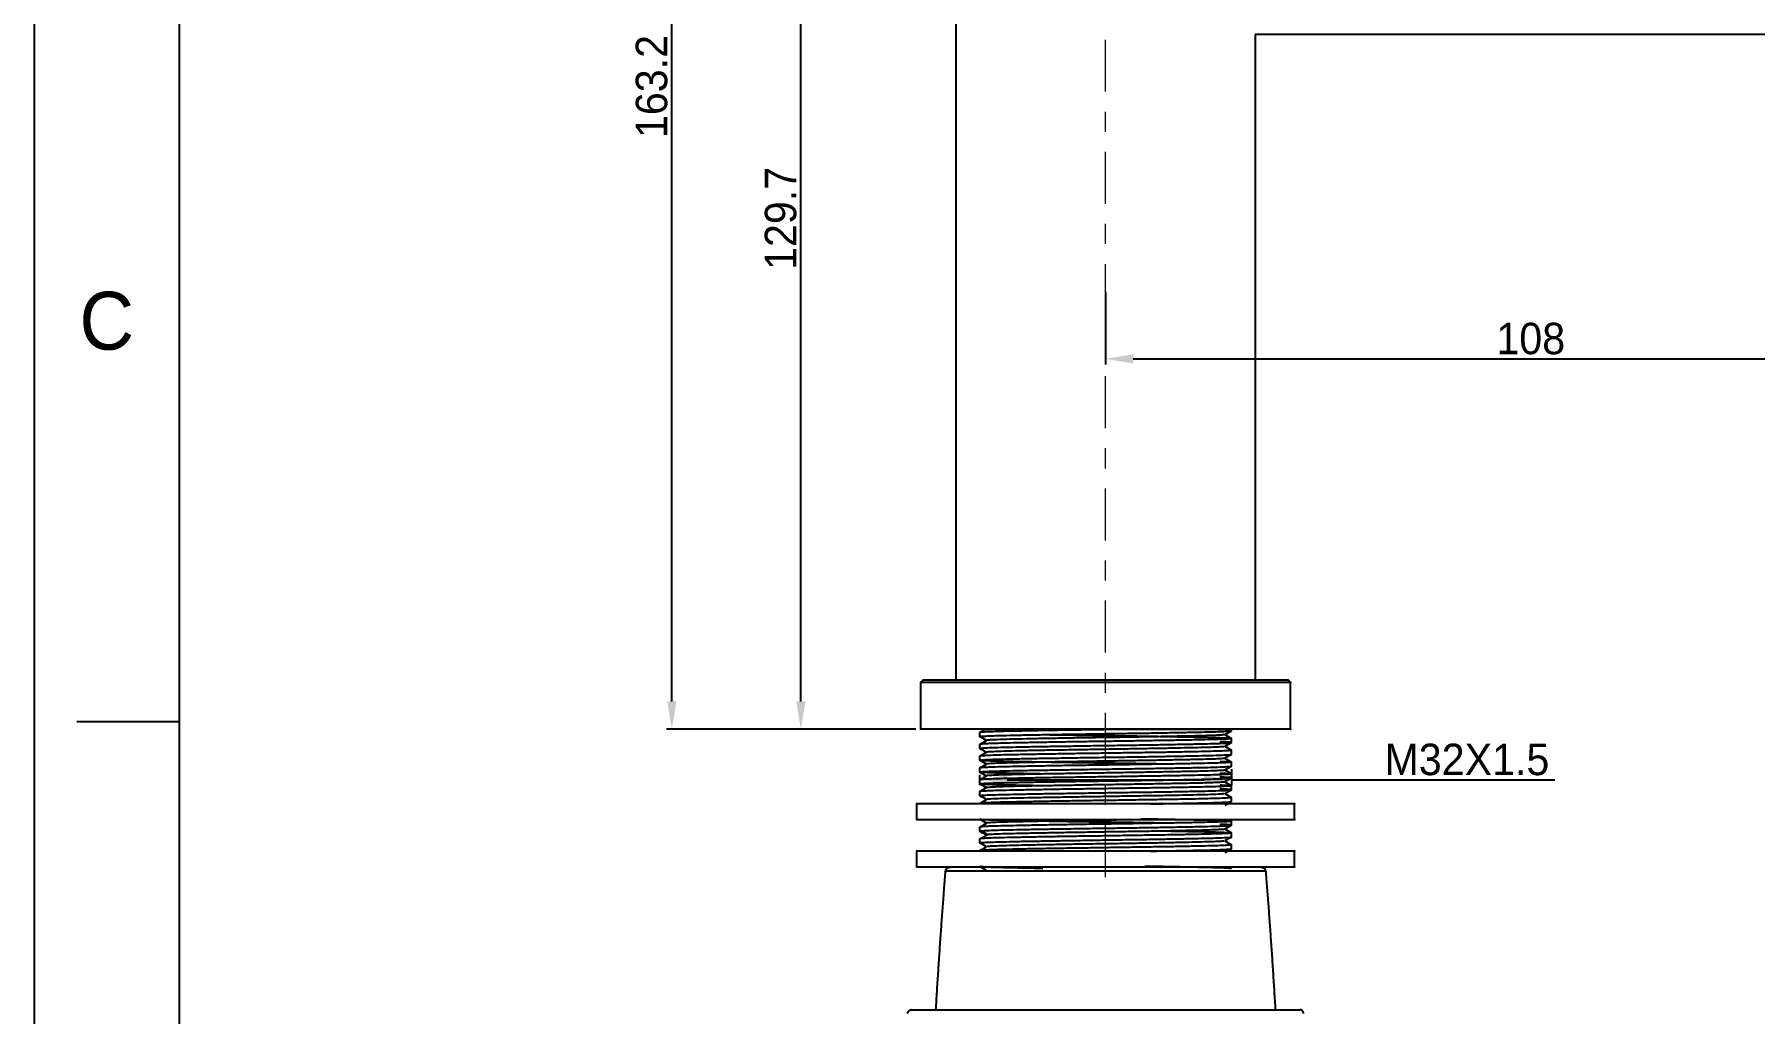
# Model space of a CAD drawing. Extents: x 9520 to 10292, y -16148 to -15602.
# Drawn here: x 9520.3 to 9738.8, y -15963.1 to -15838.8 of the extents above; entities that cross this region are included whole.
import ezdxf

# ---------------------------------------------------------------- set-up
doc = ezdxf.new("R2010")
doc.units = 0
doc.header["$MEASUREMENT"] = 0
doc.linetypes.add('CENTER', pattern=[47.5, 22, -8.5, 8.5, -8.5])
doc.linetypes.add('CENTER2', pattern=[28.575, 19.05, -3.175, 3.175, -3.175])
doc.layers.get('0').update_dxf_attribs({"linetype": 'CONTINUOUS'})
for name, color, linetype in [('CENTER', 1, 'CENTER2'), ('DIM', 3, 'CONTINUOUS'), ('FORM', 7, 'CONTINUOUS')]:
    doc.layers.add(name, color=color, linetype=linetype)
doc.styles.get("Standard").update_dxf_attribs({"font": 'Gulim.ttf'})
doc.dimstyles.new('A4', dxfattribs={"dimtxt": 4, "dimasz": 3.5, "dimexe": 0.7, "dimexo": 0.625, "dimgap": 0.5, "dimtad": 1, "dimdec": 1, "dimdsep": 46, "dimtxsty": 'Standard', "dimcen": 2.5, "dimclrd": 5, "dimclre": 5, "dimclrt": 7, "dimadec": 3, "dimazin": 2, "dimtfac": 1, "dimtdec": 1, "dimtmove": 0, "dimatfit": 3, "dimfxl": 1.25, "dimarcsym": 0})

# ---------------------------------------------------------------- blocks, each defined once
blk = doc.blocks.new('*D32')
at = {"layer": 'DIM', "color": 5, "lineweight": -2, "transparency": 16777216}
for p, q in [((9672.38, -15932.08), (9672.38, -15934.14)), ((9640.38, -15932.83), (9640.38, -15934.14)), ((9643.88, -15933.44), (9668.88, -15933.44)), ((9672.38, -15933.44), (9713.45, -15933.44))]:
    blk.add_line(p, q, dxfattribs=at)
at = {"layer": 'DIM', "color": 5, "transparency": 16777216}
for points in [[(9643.88, -15932.86), (9643.88, -15934.03), (9640.38, -15933.44)], [(9668.88, -15932.86), (9668.88, -15934.03), (9672.38, -15933.44)]]:
    blk.add_solid(points, dxfattribs=at)
at = {"layer": 'DIM', "color": 7, "transparency": 16777216, "insert": (9702.27, -15930.89), "char_height": 4, "attachment_point": 5}
blk.add_mtext('M32X1.5', dxfattribs=at)
blk = doc.blocks.new('*D22')
at = {"layer": 'DIM', "color": 5, "lineweight": -2, "transparency": 16777216}
for p, q in [((9636.76, -15797.3), (9616.97, -15797.3)), ((9617.67, -15923.5), (9617.67, -15800.8)), ((9632.26, -15927), (9616.97, -15927))]:
    blk.add_line(p, q, dxfattribs=at)
at = {"layer": 'DIM', "color": 5, "transparency": 16777216}
for points in [[(9617.09, -15800.8), (9618.26, -15800.8), (9617.67, -15797.3)], [(9617.09, -15923.5), (9618.26, -15923.5), (9617.67, -15927)]]:
    blk.add_solid(points, dxfattribs=at)
at = {"layer": 'DIM', "color": 7, "transparency": 16777216, "insert": (9615.12, -15862.15), "char_height": 4, "attachment_point": 5, "rotation": 90}
blk.add_mtext('129.7', dxfattribs=at)
blk = doc.blocks.new('*D23')
at = {"layer": 'DIM', "color": 5, "lineweight": -2, "transparency": 16777216}
for p, q in [((9655.76, -15763.8), (9600.59, -15763.8)), ((9601.29, -15923.5), (9601.29, -15767.3)), ((9617.05, -15927), (9600.59, -15927))]:
    blk.add_line(p, q, dxfattribs=at)
at = {"layer": 'DIM', "color": 5, "transparency": 16777216}
for points in [[(9600.7, -15767.3), (9601.87, -15767.3), (9601.29, -15763.8)], [(9600.7, -15923.5), (9601.87, -15923.5), (9601.29, -15927)]]:
    blk.add_solid(points, dxfattribs=at)
at = {"layer": 'DIM', "color": 7, "transparency": 16777216, "insert": (9598.73, -15845.4), "char_height": 4, "attachment_point": 5, "rotation": 90}
blk.add_mtext('163.2', dxfattribs=at)
blk = doc.blocks.new('*D25')
at = {"layer": 'DIM', "color": 5, "lineweight": -2, "transparency": 16777216}
for p, q in [((9764.38, -15837.31), (9764.38, -15880.69)), ((9656.38, -15871.47), (9656.38, -15880.69)), ((9659.88, -15879.99), (9760.88, -15879.99))]:
    blk.add_line(p, q, dxfattribs=at)
at = {"layer": 'DIM', "color": 5, "transparency": 16777216}
for points in [[(9659.88, -15879.41), (9659.88, -15880.57), (9656.38, -15879.99)], [(9760.88, -15879.41), (9760.88, -15880.57), (9764.38, -15879.99)]]:
    blk.add_solid(points, dxfattribs=at)
at = {"layer": 'DIM', "color": 7, "transparency": 16777216, "insert": (9710.38, -15877.43), "char_height": 4, "attachment_point": 5}
blk.add_mtext('108', dxfattribs=at)

msp = doc.modelspace()

# ---------------------------------------------------------------- linework, layer by layer
msp.add_line((9641.15, -15927), (9672.38, -15927))
at = {"lineweight": -3}
for points, degree in [([(9637.38, -15920.8), (9637.38, -15859.05), (9637.38, -15797.3)], 2), ([(9744.29, -15838.8), (9709.84, -15838.8), (9675.38, -15838.8)], 2), ([(9675.38, -15838.8), (9675.38, -15879.8), (9675.38, -15920.8)], 2), ([(9633.18, -15920.8), (9633.03, -15920.95), (9632.88, -15921.1)], 2), ([(9632.88, -15921.1), (9632.88, -15924.05), (9632.88, -15927)], 2), ([(9679.88, -15921.1), (9679.73, -15920.95), (9679.58, -15920.8)], 2), ([(9679.88, -15927), (9679.88, -15924.05), (9679.88, -15921.1)], 2), ([(9640.39, -15927.45), (9640.64, -15927.3), (9640.9, -15927.15), (9641.15, -15927)], 3), ([(9672.37, -15927.22), (9672.09, -15927.39), (9671.81, -15927.55), (9671.52, -15927.72)], 3), ([(9672.38, -15927.22), (9672.38, -15927.11), (9672.38, -15927)], 2), ([(9672.38, -15930.22), (9672.38, -15930.21), (9672.38, -15930.21), (9672.37, -15930.21)], 3), ([(9672.38, -15936.22), (9672.38, -15936.21), (9672.38, -15936.21), (9672.38, -15936.21)], 3), ([(9640.47, -15939.94), (9640.5, -15939.94), (9640.53, -15939.93), (9640.58, -15939.93)], 3), ([(9640.58, -15940.92), (9640.53, -15940.92), (9640.5, -15940.92), (9640.47, -15940.93)], 3), ([(9641.42, -15940.42), (9641, -15940.18), (9640.58, -15939.93)], 2), ([(9672.38, -15940.2), (9672.38, -15940.22), (9672.25, -15940.24), (9671.66, -15940.28), (9670.68, -15940.32), (9669.38, -15940.35), (9667.76, -15940.39), (9665.83, -15940.43), (9663.65, -15940.47), (9661.33, -15940.5), (9658.9, -15940.54), (9656.41, -15940.58), (9653.89, -15940.62), (9651.44, -15940.65), (9649.11, -15940.69), (9646.95, -15940.73), (9645.02, -15940.77), (9643.39, -15940.8), (9642.07, -15940.84), (9641.1, -15940.88), (9640.71, -15940.9), (9640.58, -15940.92)], 3), ([(9641.42, -15940.42), (9641, -15940.67), (9640.58, -15940.92)], 2), ([(9641.42, -15940.42), (9641.32, -15940.43), (9641.26, -15940.44), (9641.24, -15940.45)], 3), ([(9671.5, -15939.72), (9671.44, -15939.74), (9671.21, -15939.76), (9670.46, -15939.8), (9669.34, -15939.84), (9667.89, -15939.88), (9666.14, -15939.92), (9664.13, -15939.96), (9661.92, -15940), (9659.56, -15940.03), (9657.11, -15940.07), (9654.67, -15940.11), (9652.25, -15940.15), (9649.92, -15940.19), (9647.78, -15940.23), (9645.85, -15940.27), (9644.23, -15940.31), (9642.91, -15940.34), (9641.94, -15940.38), (9641.55, -15940.41), (9641.42, -15940.42)], 3), ([(9641.26, -15941.97), (9641.26, -15941.97), (9641.26, -15941.97), (9641.26, -15941.97)], 3), ([(9671.44, -15941.24), (9671.35, -15941.25), (9671.04, -15941.27), (9670.18, -15941.31), (9668.96, -15941.35), (9667.41, -15941.39), (9665.58, -15941.43), (9663.51, -15941.47), (9661.23, -15941.51), (9658.82, -15941.55), (9656.35, -15941.59), (9653.89, -15941.62), (9651.49, -15941.66), (9649.24, -15941.7), (9647.15, -15941.74), (9645.31, -15941.78), (9643.76, -15941.82), (9642.55, -15941.86), (9641.71, -15941.9), (9641.41, -15941.92), (9641.32, -15941.93)], 3), ([(9641.24, -15944.97), (9640.96, -15944.8), (9640.67, -15944.64), (9640.39, -15944.47)], 3), ([(9672.04, -15944.5), (9672.15, -15944.57), (9672.26, -15944.63), (9672.37, -15944.7)], 3)]:
    msp.add_open_spline(points, degree=degree, dxfattribs=at)
for points, weights, knots in [([(9679.88, -15921.1), (9679.88, -15921.1), (9656.38, -15921.1), (9632.88, -15921.1), (9632.88, -15921.1)], [1, 0.707106781187, 1, 0.707106781187, 1], [-73.827427, -73.827427, -73.827427, -36.913714, -36.913714, 0, 0, 0]), ([(9679.58, -15920.8), (9679.58, -15920.8), (9656.38, -15920.8), (9633.18, -15920.8), (9633.18, -15920.8)], [1, 0.707106781187, 1, 0.707106781187, 1], [-72.88495, -72.88495, -72.88495, -36.442475, -36.442475, 0, 0, 0]), ([(9679.88, -15927), (9679.88, -15927), (9656.38, -15927), (9632.88, -15927), (9632.88, -15927)], [1, 0.707106781187, 1, 0.707106781187, 1], [0, 0, 0, 36.913714, 36.913714, 73.827427, 73.827427, 73.827427]), ([(9676.71, -15945.05), (9670.86, -15945.05), (9656.38, -15945.05), (9641.9, -15945.05), (9636.06, -15945.05)], [1, 0.837843470874, 1, 0.837843470874, 1], [0, 0, 0, 25.661551, 25.661551, 51.323101, 51.323101, 51.323101])]:
    msp.add_rational_spline(points, weights, degree=2, knots=knots, dxfattribs=at)
for points, knots in [([(9640.38, -15927.97), (9640.38, -15927.95), (9640.51, -15927.93), (9641.1, -15927.89), (9642.08, -15927.85), (9643.37, -15927.82), (9644.99, -15927.78), (9646.93, -15927.74), (9649.11, -15927.7), (9651.43, -15927.67), (9653.87, -15927.63), (9656.37, -15927.59), (9658.9, -15927.55), (9661.34, -15927.52), (9663.68, -15927.48), (9665.84, -15927.44), (9667.77, -15927.4), (9669.41, -15927.37), (9670.7, -15927.33), (9671.67, -15927.29), (9672.22, -15927.26), (9672.36, -15927.23), (9672.37, -15927.22)], [0, 0, 0, 0, 2.521065, 5.042129, 7.563194, 10.084259, 12.605324, 15.126388, 17.647453, 20.168518, 22.689582, 25.210647, 27.731712, 30.252776, 32.773841, 35.294906, 37.815971, 40.337035, 42.8581, 45.379165, 47.900229, 49.995206, 49.995206, 49.995206, 49.995206]), ([(9661.2, -15927), (9661.09, -15927.01), (9660.97, -15927.01), (9660.86, -15927.01), (9660.85, -15927.01), (9660.85, -15927.01), (9660.84, -15927.01), (9660.23, -15927.02), (9658.79, -15927.04), (9656.44, -15927.08), (9653.89, -15927.12), (9651.45, -15927.15), (9649.13, -15927.19), (9646.94, -15927.23), (9644.99, -15927.27), (9643.36, -15927.3), (9642.07, -15927.34), (9641.1, -15927.38), (9640.54, -15927.41), (9640.4, -15927.44), (9640.39, -15927.45)], [-30.038679, -30.038679, -30.038679, -30.038679, -29.675797, -29.675797, -29.675797, -29.656991, -29.656991, -29.656991, -27.731685, -25.210622, -22.68956, -20.168498, -17.647436, -15.126373, -12.605311, -10.084249, -7.563187, -5.042124, -2.521062, -0.419287, -0.419287, -0.419287, -0.419287]), ([(9671.52, -15927.72), (9671.49, -15927.73), (9671.3, -15927.76), (9670.63, -15927.8), (9669.57, -15927.83), (9668.17, -15927.87), (9666.46, -15927.91), (9664.51, -15927.95), (9662.34, -15927.99), (9660.01, -15928.03), (9657.58, -15928.07), (9655.1, -15928.1), (9652.66, -15928.14), (9650.32, -15928.18), (9648.17, -15928.22), (9646.23, -15928.26), (9644.52, -15928.3), (9643.13, -15928.34), (9642.09, -15928.38), (9641.44, -15928.41), (9641.26, -15928.44), (9641.24, -15928.45)], [278.62349, 278.62349, 278.62349, 278.62349, 281.089185, 283.554879, 286.020574, 288.486269, 290.951963, 293.417658, 295.883352, 298.349047, 300.814742, 303.280436, 305.746131, 308.211825, 310.67752, 313.143215, 315.608909, 318.074604, 320.540298, 323.005993, 325.44206, 325.44206, 325.44206, 325.44206]), ([(9648.83, -15927.71), (9648.89, -15927.71), (9649.7, -15927.73), (9651.31, -15927.75), (9653.75, -15927.79), (9656.29, -15927.83), (9658.83, -15927.86), (9661.27, -15927.9), (9663.61, -15927.94), (9665.81, -15927.98), (9667.76, -15928.02), (9669.39, -15928.05), (9670.69, -15928.09), (9671.66, -15928.13), (9672.22, -15928.16), (9672.36, -15928.19), (9672.38, -15928.2)], [17.420365, 17.420365, 17.420365, 17.420365, 17.647437, 20.1685, 22.689562, 25.210625, 27.731687, 30.25275, 32.773812, 35.294875, 37.815937, 40.337, 42.858062, 45.379125, 47.900187, 50.010385, 50.010385, 50.010385, 50.010385]), ([(9640.38, -15929.47), (9640.38, -15929.45), (9640.51, -15929.43), (9641.1, -15929.39), (9642.08, -15929.35), (9643.37, -15929.32), (9644.99, -15929.28), (9646.89, -15929.24), (9649.05, -15929.2), (9651.37, -15929.17), (9653.81, -15929.13), (9656.31, -15929.09), (9658.81, -15929.06), (9661.27, -15929.02), (9663.61, -15928.98), (9665.8, -15928.94), (9667.74, -15928.9), (9669.38, -15928.87), (9670.68, -15928.83), (9671.66, -15928.79), (9672.22, -15928.76), (9672.36, -15928.73), (9672.37, -15928.72)], [-50.421317, -50.421317, -50.421317, -50.421317, -47.900251, -45.379185, -42.858119, -40.337054, -37.815988, -35.294922, -32.773856, -30.25279, -27.731724, -25.210658, -22.689593, -20.168527, -17.647461, -15.126395, -12.605329, -10.084263, -7.563198, -5.042132, -2.521066, -0.423451, -0.423451, -0.423451, -0.423451]), ([(9672.38, -15928.2), (9672.38, -15928.22), (9672.25, -15928.24), (9671.67, -15928.28), (9670.7, -15928.32), (9669.42, -15928.35), (9667.79, -15928.39), (9665.89, -15928.43), (9663.76, -15928.46), (9661.44, -15928.5), (9659.01, -15928.54), (9656.48, -15928.58), (9653.96, -15928.61), (9651.51, -15928.65), (9649.17, -15928.69), (9646.97, -15928.73), (9645.01, -15928.77), (9643.38, -15928.8), (9642.07, -15928.84), (9641.1, -15928.88), (9640.54, -15928.91), (9640.4, -15928.94), (9640.39, -15928.95)], [0, 0, 0, 0, 2.521064, 5.042128, 7.563192, 10.084256, 12.60532, 15.126385, 17.647449, 20.168513, 22.689577, 25.210641, 27.731705, 30.252769, 32.773833, 35.294897, 37.815961, 40.337025, 42.858089, 45.379154, 47.900218, 50.004902, 50.004902, 50.004902, 50.004902]), ([(9672.38, -15929.7), (9672.38, -15929.72), (9672.25, -15929.74), (9671.66, -15929.78), (9670.68, -15929.82), (9669.39, -15929.85), (9667.77, -15929.89), (9665.86, -15929.93), (9663.7, -15929.97), (9661.38, -15930), (9658.95, -15930.04), (9656.45, -15930.08), (9653.94, -15930.11), (9651.49, -15930.15), (9649.15, -15930.19), (9646.95, -15930.23), (9645.02, -15930.27), (9643.38, -15930.3), (9642.08, -15930.34), (9641.1, -15930.38), (9640.54, -15930.41), (9640.4, -15930.44), (9640.39, -15930.45)], [-50.421321, -50.421321, -50.421321, -50.421321, -47.900255, -45.379189, -42.858123, -40.337057, -37.815991, -35.294925, -32.773859, -30.252792, -27.731726, -25.21066, -22.689594, -20.168528, -17.647462, -15.126396, -12.60533, -10.084264, -7.563198, -5.042132, -2.521066, -0.411646, -0.411646, -0.411646, -0.411646]), ([(9671.48, -15929.23), (9671.41, -15929.24), (9671.15, -15929.27), (9670.36, -15929.31), (9669.21, -15929.35), (9667.73, -15929.38), (9665.94, -15929.42), (9663.89, -15929.46), (9661.65, -15929.5), (9659.26, -15929.54), (9656.81, -15929.58), (9654.36, -15929.62), (9651.95, -15929.66), (9649.66, -15929.69), (9647.55, -15929.73), (9645.66, -15929.77), (9644.05, -15929.81), (9642.79, -15929.85), (9641.87, -15929.89), (9641.38, -15929.92), (9641.26, -15929.94), (9641.24, -15929.95)], [12.328473, 12.328473, 12.328473, 12.328473, 14.794168, 17.259862, 19.725557, 22.191251, 24.656946, 27.122641, 29.588335, 32.05403, 34.519724, 36.985419, 39.451114, 41.916808, 44.382503, 46.848197, 49.313892, 51.779587, 54.245281, 56.710976, 58.462239, 58.462239, 58.462239, 58.462239]), ([(9640.38, -15930.97), (9640.38, -15930.95), (9640.51, -15930.93), (9641.1, -15930.89), (9642.06, -15930.85), (9643.35, -15930.82), (9644.97, -15930.78), (9646.87, -15930.74), (9649, -15930.71), (9651.32, -15930.67), (9653.75, -15930.63), (9656.29, -15930.59), (9658.8, -15930.56), (9661.25, -15930.52), (9663.59, -15930.48), (9665.79, -15930.44), (9667.75, -15930.4), (9669.38, -15930.37), (9670.69, -15930.33), (9671.66, -15930.29), (9672.22, -15930.26), (9672.36, -15930.23), (9672.38, -15930.22)], [0, 0, 0, 0, 2.521064, 5.042128, 7.563192, 10.084257, 12.605321, 15.126385, 17.647449, 20.168513, 22.689577, 25.210642, 27.731706, 30.25277, 32.773834, 35.294898, 37.815962, 40.337026, 42.858091, 45.379155, 47.900219, 50.009525, 50.009525, 50.009525, 50.009525]), ([(9640.38, -15932.47), (9640.38, -15932.45), (9640.51, -15932.43), (9641.09, -15932.39), (9642.05, -15932.35), (9643.34, -15932.32), (9644.97, -15932.28), (9646.89, -15932.24), (9649.02, -15932.21), (9651.33, -15932.17), (9653.77, -15932.13), (9656.32, -15932.09), (9658.86, -15932.05), (9661.3, -15932.02), (9663.63, -15931.98), (9665.82, -15931.94), (9667.77, -15931.9), (9669.4, -15931.87), (9670.69, -15931.83), (9671.66, -15931.79), (9672.22, -15931.76), (9672.36, -15931.73), (9672.37, -15931.72)], [-50.421246, -50.421246, -50.421246, -50.421246, -47.900184, -45.379122, -42.858059, -40.336997, -37.815935, -35.294872, -32.77381, -30.252748, -27.731685, -25.210623, -22.689561, -20.168498, -17.647436, -15.126374, -12.605312, -10.084249, -7.563187, -5.042125, -2.521062, -0.423101, -0.423101, -0.423101, -0.423101]), ([(9664.03, -15931.46), (9663, -15931.44), (9661.98, -15931.43), (9660.95, -15931.41), (9660.94, -15931.41), (9660.94, -15931.41), (9660.93, -15931.41), (9660.3, -15931.4), (9658.84, -15931.38), (9656.47, -15931.34), (9653.94, -15931.31), (9651.49, -15931.27), (9649.16, -15931.23), (9646.96, -15931.19), (9645, -15931.15), (9643.37, -15931.12), (9642.07, -15931.08), (9641.1, -15931.04), (9640.54, -15931.01), (9640.4, -15930.98), (9640.39, -15930.97)], [17.439292, 17.439292, 17.439292, 17.439292, 20.677254, 20.677254, 20.677254, 20.695725, 20.695725, 20.695725, 22.689562, 25.210625, 27.731687, 30.25275, 32.773812, 35.294875, 37.815937, 40.337, 42.858062, 45.379125, 47.900187, 50.00684, 50.00684, 50.00684, 50.00684]), ([(9672.38, -15931.2), (9672.38, -15931.22), (9672.25, -15931.24), (9671.66, -15931.28), (9670.68, -15931.32), (9669.39, -15931.35), (9667.77, -15931.39), (9665.83, -15931.43), (9663.65, -15931.47), (9661.33, -15931.5), (9658.89, -15931.54), (9656.4, -15931.58), (9653.87, -15931.62), (9651.42, -15931.65), (9649.08, -15931.69), (9646.92, -15931.73), (9644.99, -15931.77), (9643.35, -15931.8), (9642.06, -15931.84), (9641.09, -15931.88), (9640.54, -15931.91), (9640.4, -15931.94), (9640.39, -15931.95)], [0, 0, 0, 0, 2.521065, 5.042129, 7.563194, 10.084259, 12.605323, 15.126388, 17.647453, 20.168517, 22.689582, 25.210647, 27.731711, 30.252776, 32.773841, 35.294905, 37.81597, 40.337035, 42.858099, 45.379164, 47.900228, 49.995492, 49.995492, 49.995492, 49.995492]), ([(9671.52, -15930.72), (9671.51, -15930.72), (9671.41, -15930.74), (9670.97, -15930.78), (9670.09, -15930.82), (9668.85, -15930.86), (9667.28, -15930.89), (9665.42, -15930.93), (9663.33, -15930.97), (9661.07, -15931.01), (9658.66, -15931.05), (9656.19, -15931.09), (9653.74, -15931.13), (9651.35, -15931.17), (9649.13, -15931.2), (9647.05, -15931.24), (9645.23, -15931.28), (9643.69, -15931.32), (9642.51, -15931.36), (9641.68, -15931.4), (9641.39, -15931.42), (9641.31, -15931.44)], [107.016699, 107.016699, 107.016699, 107.016699, 108.490563, 110.956257, 113.421952, 115.887646, 118.353341, 120.819036, 123.28473, 125.750425, 128.216119, 130.681814, 133.147509, 135.613203, 138.078898, 140.544592, 143.010287, 145.475982, 147.941676, 150.407371, 152.873065, 152.873065, 152.873065, 152.873065]), ([(9640.38, -15933.97), (9640.38, -15933.95), (9640.51, -15933.93), (9641.1, -15933.89), (9642.06, -15933.85), (9643.35, -15933.82), (9644.98, -15933.78), (9646.92, -15933.74), (9649.09, -15933.7), (9651.39, -15933.67), (9653.83, -15933.63), (9656.38, -15933.59), (9658.92, -15933.55), (9661.36, -15933.52), (9663.67, -15933.48), (9665.84, -15933.44), (9667.77, -15933.4), (9669.4, -15933.37), (9670.7, -15933.33), (9671.66, -15933.29), (9672.22, -15933.26), (9672.36, -15933.23), (9672.38, -15933.22)], [-50.421304, -50.421304, -50.421304, -50.421304, -47.900239, -45.379173, -42.858108, -40.337043, -37.815978, -35.294913, -32.773847, -30.252782, -27.731717, -25.210652, -22.689587, -20.168521, -17.647456, -15.126391, -12.605326, -10.084261, -7.563196, -5.04213, -2.521065, -0.40989, -0.40989, -0.40989, -0.40989]), ([(9648.43, -15932.72), (9647.93, -15932.71), (9646.72, -15932.69), (9644.98, -15932.65), (9643.36, -15932.62), (9642.06, -15932.58), (9641.1, -15932.54), (9640.54, -15932.51), (9640.4, -15932.48), (9640.39, -15932.47)], [-16.865007, -16.865007, -16.865007, -16.865007, -15.126383, -12.605319, -10.084255, -7.563191, -5.042128, -2.521064, -0.420518, -0.420518, -0.420518, -0.420518]), ([(9672.38, -15932.7), (9672.38, -15932.72), (9672.25, -15932.74), (9671.66, -15932.78), (9670.69, -15932.82), (9669.4, -15932.85), (9667.77, -15932.89), (9665.83, -15932.93), (9663.64, -15932.97), (9661.32, -15933), (9658.89, -15933.04), (9656.36, -15933.08), (9653.82, -15933.12), (9651.39, -15933.15), (9649.06, -15933.19), (9646.92, -15933.23), (9644.98, -15933.27), (9643.34, -15933.3), (9642.05, -15933.34), (9641.09, -15933.38), (9640.54, -15933.41), (9640.4, -15933.44), (9640.39, -15933.45)], [-50.421301, -50.421301, -50.421301, -50.421301, -47.900236, -45.379171, -42.858106, -40.337041, -37.815976, -35.294911, -32.773845, -30.25278, -27.731715, -25.21065, -22.689585, -20.16852, -17.647455, -15.12639, -12.605325, -10.08426, -7.563195, -5.04213, -2.521065, -0.411342, -0.411342, -0.411342, -0.411342]), ([(9648.42, -15934.22), (9648.12, -15934.21), (9647.19, -15934.2), (9645.72, -15934.17), (9644.14, -15934.13), (9642.81, -15934.1), (9641.74, -15934.07), (9640.97, -15934.03), (9640.52, -15934), (9640.4, -15933.98), (9640.39, -15933.97)], [-16.831119, -16.831119, -16.831119, -16.831119, -15.797889, -13.541048, -11.284206, -9.027365, -6.770524, -4.513683, -2.256841, -0.411336, -0.411336, -0.411336, -0.411336]), ([(9672.38, -15934.2), (9672.38, -15934.22), (9672.25, -15934.24), (9671.66, -15934.28), (9670.7, -15934.32), (9669.41, -15934.35), (9667.78, -15934.39), (9665.84, -15934.43), (9663.67, -15934.47), (9661.36, -15934.5), (9658.92, -15934.54), (9656.38, -15934.58), (9653.83, -15934.62), (9651.4, -15934.65), (9649.09, -15934.69), (9646.92, -15934.73), (9644.99, -15934.77), (9643.35, -15934.8), (9642.06, -15934.84), (9641.1, -15934.88), (9640.54, -15934.91), (9640.4, -15934.94), (9640.39, -15934.95)], [-50.421307, -50.421307, -50.421307, -50.421307, -47.900242, -45.379177, -42.858111, -40.337046, -37.81598, -35.294915, -32.77385, -30.252784, -27.731719, -25.210654, -22.689588, -20.168523, -17.647458, -15.126392, -12.605327, -10.084261, -7.563196, -5.042131, -2.521065, -0.422744, -0.422744, -0.422744, -0.422744]), ([(9671.51, -15933.72), (9671.47, -15933.73), (9671.26, -15933.76), (9670.55, -15933.8), (9669.47, -15933.84), (9668.04, -15933.88), (9666.32, -15933.91), (9664.36, -15933.95), (9662.15, -15933.99), (9659.78, -15934.03), (9657.33, -15934.07), (9654.85, -15934.11), (9652.43, -15934.15), (9650.11, -15934.19), (9647.96, -15934.22), (9646.03, -15934.26), (9644.37, -15934.3), (9643.02, -15934.34), (9642.02, -15934.38), (9641.42, -15934.42), (9641.26, -15934.44), (9641.24, -15934.45)], [298.349047, 298.349047, 298.349047, 298.349047, 300.814742, 303.280436, 305.746131, 308.211825, 310.67752, 313.143215, 315.608909, 318.074604, 320.540298, 323.005993, 325.471688, 327.937382, 330.403077, 332.868771, 335.334466, 337.800161, 340.265855, 342.73155, 344.96867, 344.96867, 344.96867, 344.96867]), ([(9671.52, -15932.22), (9671.5, -15932.23), (9671.35, -15932.25), (9670.77, -15932.29), (9669.8, -15932.33), (9668.47, -15932.37), (9666.81, -15932.4), (9664.89, -15932.44), (9662.73, -15932.48), (9660.41, -15932.52), (9657.98, -15932.56), (9655.54, -15932.6), (9653.09, -15932.64), (9650.73, -15932.68), (9648.52, -15932.71), (9646.52, -15932.75), (9644.78, -15932.79), (9643.34, -15932.83), (9642.24, -15932.87), (9641.52, -15932.91), (9641.3, -15932.93), (9641.26, -15932.95)], [202.54655, 202.54655, 202.54655, 202.54655, 204.652652, 207.118347, 209.584041, 212.049736, 214.515431, 216.981125, 219.44682, 221.912514, 224.378209, 226.843904, 229.309598, 231.775293, 234.240987, 236.706682, 239.172377, 241.638071, 244.103766, 246.56946, 249.035155, 249.035155, 249.035155, 249.035155]), ([(9640.38, -15935.47), (9640.38, -15935.45), (9640.51, -15935.43), (9641.1, -15935.39), (9642.07, -15935.35), (9643.36, -15935.32), (9644.99, -15935.28), (9646.93, -15935.24), (9649.12, -15935.2), (9651.44, -15935.17), (9653.87, -15935.13), (9656.4, -15935.09), (9658.94, -15935.05), (9661.37, -15935.02), (9663.7, -15934.98), (9665.84, -15934.94), (9667.78, -15934.9), (9669.42, -15934.87), (9670.71, -15934.83), (9671.67, -15934.79), (9672.22, -15934.76), (9672.36, -15934.73), (9672.38, -15934.72)], [-50.421303, -50.421303, -50.421303, -50.421303, -47.900238, -45.379173, -42.858107, -40.337042, -37.815977, -35.294912, -32.773847, -30.252782, -27.731717, -25.210651, -22.689586, -20.168521, -17.647456, -15.126391, -12.605326, -10.084261, -7.563195, -5.04213, -2.521065, -0.418806, -0.418806, -0.418806, -0.418806]), ([(9672.38, -15935.7), (9672.38, -15935.72), (9672.25, -15935.74), (9671.67, -15935.78), (9670.71, -15935.82), (9669.42, -15935.85), (9667.8, -15935.89), (9665.87, -15935.93), (9663.74, -15935.96), (9661.43, -15936), (9658.99, -15936.04), (9656.45, -15936.08), (9653.9, -15936.11), (9651.46, -15936.15), (9649.13, -15936.19), (9646.94, -15936.23), (9645, -15936.27), (9643.36, -15936.3), (9642.07, -15936.34), (9641.1, -15936.38), (9640.54, -15936.41), (9640.4, -15936.44), (9640.39, -15936.45)], [-50.42125, -50.42125, -50.42125, -50.42125, -47.900188, -45.379125, -42.858063, -40.337, -37.815938, -35.294875, -32.773813, -30.25275, -27.731688, -25.210625, -22.689563, -20.1685, -17.647438, -15.126375, -12.605313, -10.08425, -7.563188, -5.042125, -2.521063, -0.423333, -0.423333, -0.423333, -0.423333]), ([(9671.45, -15935.23), (9671.38, -15935.25), (9671.08, -15935.27), (9670.26, -15935.31), (9669.08, -15935.35), (9667.56, -15935.39), (9665.74, -15935.43), (9663.69, -15935.47), (9661.43, -15935.5), (9659.07, -15935.54), (9656.64, -15935.58), (9654.17, -15935.62), (9651.76, -15935.66), (9649.47, -15935.7), (9647.38, -15935.74), (9645.54, -15935.77), (9643.96, -15935.81), (9642.7, -15935.85), (9641.81, -15935.89), (9641.36, -15935.92), (9641.25, -15935.94), (9641.24, -15935.95)], [32.05403, 32.05403, 32.05403, 32.05403, 34.519725, 36.985419, 39.451114, 41.916809, 44.382503, 46.848198, 49.313892, 51.779587, 54.245282, 56.710976, 59.176671, 61.642365, 64.10806, 66.573755, 69.039449, 71.505144, 73.970839, 76.436533, 77.979022, 77.979022, 77.979022, 77.979022]), ([(9662.09, -15936.5), (9662.62, -15936.5), (9663.91, -15936.48), (9665.84, -15936.44), (9667.77, -15936.4), (9669.41, -15936.37), (9670.7, -15936.33), (9671.67, -15936.29), (9672.21, -15936.26), (9672.35, -15936.23), (9672.37, -15936.22)], [31.069591, 31.069591, 31.069591, 31.069591, 32.773839, 35.294903, 37.815968, 40.337032, 42.858097, 45.379161, 47.900226, 49.947423, 49.947423, 49.947423, 49.947423]), ([(9663.98, -15938.96), (9663.88, -15938.96), (9663.05, -15938.94), (9661.41, -15938.92), (9658.98, -15938.88), (9656.46, -15938.84), (9653.96, -15938.81), (9651.51, -15938.77), (9649.17, -15938.73), (9646.97, -15938.69), (9645.02, -15938.65), (9643.38, -15938.62), (9642.08, -15938.58), (9641.1, -15938.54), (9640.54, -15938.51), (9640.4, -15938.48), (9640.39, -15938.47)], [-33.084681, -33.084681, -33.084681, -33.084681, -32.773853, -30.252787, -27.731722, -25.210656, -22.68959, -20.168525, -17.647459, -15.126394, -12.605328, -10.084262, -7.563197, -5.042131, -2.521066, -0.413243, -0.413243, -0.413243, -0.413243]), ([(9672.38, -15938.7), (9672.38, -15938.72), (9672.25, -15938.74), (9671.66, -15938.78), (9670.68, -15938.82), (9669.39, -15938.85), (9667.77, -15938.89), (9665.87, -15938.93), (9663.71, -15938.96), (9661.39, -15939), (9658.95, -15939.04), (9656.45, -15939.08), (9653.95, -15939.11), (9651.49, -15939.15), (9649.15, -15939.19), (9646.96, -15939.23), (9645.02, -15939.27), (9643.38, -15939.3), (9642.08, -15939.34), (9641.1, -15939.38), (9640.54, -15939.41), (9640.4, -15939.44), (9640.39, -15939.45)], [-50.421321, -50.421321, -50.421321, -50.421321, -47.900255, -45.379189, -42.858123, -40.337057, -37.815991, -35.294925, -32.773859, -30.252793, -27.731727, -25.210661, -22.689595, -20.168528, -17.647462, -15.126396, -12.60533, -10.084264, -7.563198, -5.042132, -2.521066, -0.426303, -0.426303, -0.426303, -0.426303]), ([(9660.87, -15938.51), (9660.64, -15938.52), (9659.62, -15938.53), (9657.75, -15938.56), (9655.27, -15938.6), (9652.83, -15938.64), (9650.48, -15938.68), (9648.29, -15938.72), (9646.32, -15938.76), (9644.61, -15938.8), (9643.21, -15938.83), (9642.16, -15938.87), (9641.47, -15938.91), (9641.28, -15938.94), (9641.25, -15938.95)], [240.917602, 240.917602, 240.917602, 240.917602, 241.638073, 244.103767, 246.569462, 249.035157, 251.500851, 253.966546, 256.43224, 258.897935, 261.36363, 263.829324, 266.295019, 268.760713, 268.760713, 268.760713, 268.760713]), ([(9660.89, -15938.4), (9661.01, -15938.4), (9661.92, -15938.41), (9663.59, -15938.44), (9665.79, -15938.48), (9667.74, -15938.52), (9669.38, -15938.55), (9670.69, -15938.59), (9671.66, -15938.63), (9672.22, -15938.66), (9672.36, -15938.69), (9672.38, -15938.7)], [29.894849, 29.894849, 29.894849, 29.894849, 30.252789, 32.773855, 35.294921, 37.815987, 40.337052, 42.858118, 45.379184, 47.90025, 50.006611, 50.006611, 50.006611, 50.006611]), ([(9640.38, -15941.47), (9640.38, -15941.45), (9640.51, -15941.43), (9641.1, -15941.39), (9642.05, -15941.35), (9643.34, -15941.32), (9644.97, -15941.28), (9646.89, -15941.24), (9649.02, -15941.21), (9651.34, -15941.17), (9653.77, -15941.13), (9656.32, -15941.09), (9658.87, -15941.05), (9661.31, -15941.02), (9663.64, -15940.98), (9665.82, -15940.94), (9667.77, -15940.9), (9669.4, -15940.87), (9670.69, -15940.83), (9671.66, -15940.79), (9672.22, -15940.76), (9672.36, -15940.73), (9672.37, -15940.72)], [-50.42125, -50.42125, -50.42125, -50.42125, -47.900188, -45.379125, -42.858063, -40.337, -37.815938, -35.294875, -32.773813, -30.25275, -27.731688, -25.210625, -22.689563, -20.1685, -17.647438, -15.126375, -12.605313, -10.08425, -7.563188, -5.042125, -2.521063, -0.424749, -0.424749, -0.424749, -0.424749]), ([(9640.58, -15939.93), (9640.71, -15939.92), (9641.1, -15939.89), (9642.07, -15939.85), (9643.39, -15939.82), (9645, -15939.78), (9646.91, -15939.74), (9649.05, -15939.7), (9651.36, -15939.67), (9653.8, -15939.63), (9656.32, -15939.59), (9658.82, -15939.56), (9661.27, -15939.52), (9663.6, -15939.48), (9665.8, -15939.44), (9667.75, -15939.4), (9669.38, -15939.37), (9670.69, -15939.33), (9671.66, -15939.29), (9672.22, -15939.26), (9672.36, -15939.23), (9672.37, -15939.22)], [-47.899997, -47.899997, -47.899997, -47.899997, -45.378945, -42.857892, -40.33684, -37.815787, -35.294735, -32.773682, -30.25263, -27.731577, -25.210525, -22.689472, -20.16842, -17.647367, -15.126315, -12.605262, -10.08421, -7.563157, -5.042105, -2.521052, -0.421692, -0.421692, -0.421692, -0.421692]), ([(9664.35, -15939.95), (9664.84, -15939.96), (9666.03, -15939.98), (9667.74, -15940.02), (9669.39, -15940.05), (9670.69, -15940.09), (9671.66, -15940.13), (9672.22, -15940.16), (9672.36, -15940.19), (9672.37, -15940.2)], [-16.816006, -16.816006, -16.816006, -16.816006, -15.126394, -12.605328, -10.084262, -7.563197, -5.042131, -2.521066, -0.420512, -0.420512, -0.420512, -0.420512]), ([(9672.38, -15941.7), (9672.38, -15941.72), (9672.25, -15941.74), (9671.66, -15941.78), (9670.69, -15941.82), (9669.4, -15941.85), (9667.77, -15941.89), (9665.83, -15941.93), (9663.64, -15941.97), (9661.32, -15942), (9658.89, -15942.04), (9656.36, -15942.08), (9653.82, -15942.12), (9651.39, -15942.15), (9649.06, -15942.19), (9646.92, -15942.23), (9644.98, -15942.27), (9643.34, -15942.3), (9642.05, -15942.34), (9641.09, -15942.38), (9640.54, -15942.41), (9640.4, -15942.44), (9640.39, -15942.45)], [-50.421305, -50.421305, -50.421305, -50.421305, -47.900239, -45.379174, -42.858109, -40.337044, -37.815978, -35.294913, -32.773848, -30.252783, -27.731717, -25.210652, -22.689587, -20.168522, -17.647457, -15.126391, -12.605326, -10.084261, -7.563196, -5.04213, -2.521065, -0.410662, -0.410662, -0.410662, -0.410662]), ([(9662.09, -15942.5), (9662.62, -15942.5), (9663.9, -15942.48), (9665.84, -15942.44), (9667.77, -15942.4), (9669.41, -15942.37), (9670.7, -15942.33), (9671.66, -15942.29), (9672.22, -15942.26), (9672.36, -15942.23), (9672.38, -15942.22)], [31.052832, 31.052832, 31.052832, 31.052832, 32.773853, 35.294919, 37.815985, 40.33705, 42.858116, 45.379182, 47.900247, 50.005532, 50.005532, 50.005532, 50.005532]), ([(9640.39, -15944.46), (9640.41, -15944.45), (9640.47, -15944.44), (9640.58, -15944.43), (9640.59, -15944.43)], [0.468653, 0.468653, 0.468653, 0.468653, 2.521065, 2.58928, 2.58928, 2.58928, 2.58928]), ([(9648.4, -15944.72), (9647.9, -15944.71), (9646.71, -15944.69), (9644.98, -15944.65), (9643.34, -15944.62), (9642.05, -15944.58), (9641.09, -15944.54), (9640.54, -15944.51), (9640.4, -15944.48), (9640.39, -15944.47)], [33.56164, 33.56164, 33.56164, 33.56164, 35.294897, 37.815961, 40.337025, 42.858089, 45.379153, 47.900217, 50.008165, 50.008165, 50.008165, 50.008165]), ([(9661.35, -15944.4), (9662.13, -15944.42), (9663.67, -15944.44), (9665.84, -15944.48), (9667.78, -15944.52), (9669.4, -15944.55), (9670.7, -15944.59), (9671.66, -15944.63), (9672.22, -15944.66), (9672.36, -15944.69), (9672.37, -15944.7)], [30.27235, 30.27235, 30.27235, 30.27235, 32.773832, 35.294896, 37.81596, 40.337024, 42.858088, 45.379152, 47.900216, 49.998281, 49.998281, 49.998281, 49.998281])]:
    msp.add_open_spline(points, degree=3, knots=knots, dxfattribs=at)
for points, degree in [([(9640.38, -15927.45), (9640.38, -15927.71), (9640.38, -15927.97)], 2), ([(9671.52, -15927.7), (9671.81, -15927.87), (9672.09, -15928.03), (9672.38, -15928.2)], 3), ([(9640.38, -15928.95), (9640.38, -15929.21), (9640.38, -15929.47)], 2), ([(9641.24, -15928.47), (9640.95, -15928.3), (9640.67, -15928.14), (9640.39, -15927.97)], 3), ([(9640.44, -15927.99), (9640.41, -15927.98), (9640.39, -15927.98), (9640.39, -15927.97)], 3), ([(9640.39, -15928.95), (9640.67, -15928.78), (9640.95, -15928.62), (9641.24, -15928.45)], 3), ([(9641.18, -15929.93), (9640.91, -15929.78), (9640.65, -15929.63), (9640.39, -15929.47)], 3), ([(9640.39, -15930.45), (9640.67, -15930.28), (9640.95, -15930.12), (9641.24, -15929.95)], 3), ([(9672.37, -15928.72), (9672.09, -15928.89), (9671.8, -15929.05), (9671.52, -15929.22)], 3), ([(9671.52, -15929.2), (9671.8, -15929.37), (9672.09, -15929.53), (9672.37, -15929.7)], 3), ([(9672.38, -15928.72), (9672.38, -15928.46), (9672.38, -15928.2)], 2), ([(9672.38, -15930.22), (9672.38, -15929.96), (9672.38, -15929.7)], 2), ([(9640.38, -15930.45), (9640.38, -15930.71), (9640.38, -15930.97)], 2), ([(9640.38, -15931.95), (9640.38, -15932.21), (9640.38, -15932.47)], 2), ([(9641.24, -15931.47), (9640.96, -15931.3), (9640.67, -15931.14), (9640.39, -15930.97)], 3), ([(9640.39, -15931.95), (9640.67, -15931.78), (9640.96, -15931.62), (9641.24, -15931.45)], 3), ([(9672.38, -15930.22), (9672.09, -15930.39), (9671.81, -15930.55), (9671.52, -15930.72)], 3), ([(9671.52, -15930.7), (9671.81, -15930.87), (9672.09, -15931.03), (9672.37, -15931.2)], 3), ([(9672.37, -15931.72), (9672.09, -15931.89), (9671.8, -15932.05), (9671.52, -15932.22)], 3), ([(9672.38, -15931.72), (9672.38, -15931.46), (9672.38, -15931.2)], 2), ([(9640.38, -15933.45), (9640.38, -15933.71), (9640.38, -15933.97)], 2), ([(9641.24, -15932.97), (9640.95, -15932.8), (9640.67, -15932.64), (9640.39, -15932.47)], 3), ([(9640.39, -15933.45), (9640.67, -15933.28), (9640.95, -15933.12), (9641.24, -15932.95)], 3), ([(9641.24, -15934.47), (9640.96, -15934.3), (9640.67, -15934.14), (9640.39, -15933.97)], 3), ([(9671.52, -15932.2), (9671.8, -15932.37), (9672.09, -15932.53), (9672.37, -15932.7)], 3), ([(9672.38, -15933.22), (9672.09, -15933.39), (9671.81, -15933.55), (9671.52, -15933.72)], 3), ([(9671.54, -15933.71), (9671.82, -15933.87), (9672.1, -15934.04), (9672.37, -15934.2)], 3), ([(9672.38, -15933.22), (9672.38, -15932.96), (9672.38, -15932.7)], 2), ([(9672.38, -15934.72), (9672.38, -15934.46), (9672.38, -15934.2)], 2), ([(9632.38, -15936.5), (9632.38, -15937.5), (9632.38, -15938.5)], 2), ([(9640.38, -15934.95), (9640.38, -15935.21), (9640.38, -15935.47)], 2), ([(9640.38, -15936.45), (9640.38, -15936.48), (9640.38, -15936.5)], 2), ([(9640.39, -15934.95), (9640.67, -15934.78), (9640.96, -15934.62), (9641.24, -15934.45)], 3), ([(9641.24, -15935.97), (9640.95, -15935.8), (9640.67, -15935.64), (9640.39, -15935.47)], 3), ([(9640.39, -15936.45), (9640.67, -15936.28), (9640.96, -15936.12), (9641.24, -15935.95)], 3), ([(9671.52, -15935.2), (9671.81, -15935.37), (9672.09, -15935.53), (9672.38, -15935.7)], 3), ([(9672.37, -15936.22), (9672.09, -15936.39), (9671.8, -15936.55), (9671.52, -15936.72)], 3), ([(9672.38, -15936.22), (9672.38, -15935.96), (9672.38, -15935.7)], 2), ([(9680.38, -15938.5), (9680.38, -15937.5), (9680.38, -15936.5)], 2), ([(9641.24, -15938.97), (9640.95, -15938.8), (9640.67, -15938.64), (9640.39, -15938.47)], 3), ([(9672.07, -15938.52), (9672.17, -15938.58), (9672.27, -15938.64), (9672.38, -15938.7)], 3), ([(9672.38, -15939.22), (9672.38, -15938.96), (9672.38, -15938.7)], 2), ([(9640.38, -15939.45), (9640.38, -15939.71), (9640.38, -15939.97)], 2), ([(9640.39, -15939.45), (9640.67, -15939.28), (9640.96, -15939.12), (9641.24, -15938.95)], 3), ([(9641.21, -15940.45), (9640.93, -15940.29), (9640.66, -15940.13), (9640.39, -15939.97)], 3), ([(9640.39, -15940.95), (9640.44, -15940.92), (9640.49, -15940.89), (9640.54, -15940.86)], 3), ([(9672.37, -15939.22), (9672.09, -15939.39), (9671.8, -15939.55), (9671.52, -15939.72)], 3), ([(9671.52, -15939.7), (9671.8, -15939.87), (9672.09, -15940.03), (9672.37, -15940.2)], 3), ([(9672.37, -15940.72), (9672.09, -15940.89), (9671.81, -15941.05), (9671.52, -15941.22)], 3), ([(9672.38, -15940.72), (9672.38, -15940.46), (9672.38, -15940.2)], 2), ([(9632.38, -15942.5), (9632.38, -15943.5), (9632.38, -15944.5)], 2), ([(9640.38, -15940.95), (9640.38, -15941.21), (9640.38, -15941.47)], 2), ([(9641.24, -15941.97), (9640.95, -15941.8), (9640.67, -15941.64), (9640.39, -15941.47)], 3), ([(9640.39, -15942.45), (9640.67, -15942.28), (9640.95, -15942.12), (9641.24, -15941.95)], 3), ([(9671.52, -15941.2), (9671.81, -15941.37), (9672.09, -15941.53), (9672.37, -15941.7)], 3), ([(9672.38, -15942.22), (9672.09, -15942.39), (9671.81, -15942.55), (9671.52, -15942.72)], 3), ([(9672.38, -15942.22), (9672.38, -15941.96), (9672.38, -15941.7)], 2), ([(9680.38, -15944.5), (9680.38, -15943.5), (9680.38, -15942.5)], 2)]:
    msp.add_open_spline(points, degree=degree)
for points, knots in [([(9672.38, -15928.72), (9672.38, -15928.71), (9672.27, -15928.68), (9671.76, -15928.65), (9671.21, -15928.62), (9670.89, -15928.61)], [-11.757249, -11.757249, -11.757249, -11.757249, -9.405799, -7.054349, -4.7857, -4.7857, -4.7857, -4.7857]), ([(9670.9, -15931.1), (9671.17, -15931.11), (9671.71, -15931.13), (9672.22, -15931.16), (9672.36, -15931.19), (9672.38, -15931.2)], [-6.950854, -6.950854, -6.950854, -6.950854, -5.042132, -2.521066, -0.420101, -0.420101, -0.420101, -0.420101]), ([(9670.89, -15932.6), (9671.16, -15932.61), (9671.72, -15932.63), (9672.22, -15932.66), (9672.36, -15932.69), (9672.37, -15932.7)], [43.391328, 43.391328, 43.391328, 43.391328, 45.37915, 47.900214, 50.004066, 50.004066, 50.004066, 50.004066]), ([(9672.38, -15933.22), (9672.38, -15933.2), (9672.25, -15933.18), (9671.71, -15933.14), (9671.17, -15933.12), (9670.9, -15933.11)], [-50.421276, -50.421276, -50.421276, -50.421276, -47.900212, -45.379148, -43.453438, -43.453438, -43.453438, -43.453438]), ([(9670.93, -15934.1), (9671.19, -15934.11), (9671.71, -15934.13), (9672.22, -15934.16), (9672.36, -15934.19), (9672.37, -15934.2)], [-6.914123, -6.914123, -6.914123, -6.914123, -5.042132, -2.521066, -0.422333, -0.422333, -0.422333, -0.422333]), ([(9672.38, -15934.72), (9672.38, -15934.7), (9672.25, -15934.68), (9671.72, -15934.65), (9671.17, -15934.62), (9670.89, -15934.61)], [-32.349605, -32.349605, -32.349605, -32.349605, -29.861174, -27.372743, -25.374473, -25.374473, -25.374473, -25.374473]), ([(9672.38, -15934.72), (9672.28, -15934.78), (9672.19, -15934.83), (9672.1, -15934.88), (9671.9, -15934.99), (9671.71, -15935.11), (9671.52, -15935.22)], [0.1000797, 0.1000797, 0.1000797, 0.1000797, 0.4207892, 0.4207892, 0.4207892, 1.0872014, 1.0872014, 1.0872014, 1.0872014]), ([(9640.78, -15940.02), (9640.7, -15940.01), (9640.5, -15940), (9640.4, -15939.98), (9640.39, -15939.97)], [46.825263, 46.825263, 46.825263, 46.825263, 47.900185, 49.996853, 49.996853, 49.996853, 49.996853]), ([(9672.38, -15939.22), (9672.38, -15939.2), (9672.25, -15939.18), (9671.71, -15939.14), (9671.17, -15939.12), (9670.9, -15939.11)], [-50.421312, -50.421312, -50.421312, -50.421312, -47.900247, -45.379181, -43.477918, -43.477918, -43.477918, -43.477918]), ([(9636.06, -15945.05), (9636.06, -15945), (9636.07, -15944.96), (9636.09, -15944.91), (9636.11, -15944.86), (9636.14, -15944.81), (9636.17, -15944.77), (9636.21, -15944.73), (9636.25, -15944.69), (9636.3, -15944.65), (9636.36, -15944.62), (9636.42, -15944.59), (9636.48, -15944.58), (9636.53, -15944.56), (9636.59, -15944.56), (9636.64, -15944.56)], [0, 0, 0, 0, 0.1432172, 0.1432172, 0.1432172, 0.311237, 0.311237, 0.311237, 0.4904467, 0.4904467, 0.4904467, 0.686095, 0.686095, 0.686095, 0.8436884, 0.8436884, 0.8436884, 0.8436884]), ([(9676.12, -15944.56), (9676.17, -15944.56), (9676.23, -15944.56), (9676.28, -15944.58), (9676.34, -15944.59), (9676.41, -15944.62), (9676.46, -15944.66), (9676.52, -15944.7), (9676.57, -15944.75), (9676.61, -15944.8), (9676.65, -15944.85), (9676.68, -15944.91), (9676.69, -15944.97)], [0, 0, 0, 0, 0.155579, 0.155579, 0.155579, 0.3619061, 0.3619061, 0.3619061, 0.5695643, 0.5695643, 0.5695643, 0.7648052, 0.7648052, 0.7648052, 0.7648052])]:
    msp.add_open_spline(points, degree=3, knots=knots)
for points, weights, knots in [([(9680.38, -15936.5), (9680.38, -15936.5), (9656.38, -15936.5), (9632.38, -15936.5), (9632.38, -15936.5)], [1, 0.707106781187, 1, 0.707106781187, 1], [-75.398224, -75.398224, -75.398224, -37.699112, -37.699112, 0, 0, 0]), ([(9632.38, -15938.5), (9632.38, -15938.5), (9656.38, -15938.5), (9680.38, -15938.5), (9680.38, -15938.5)], [1, 0.707106781187, 1, 0.707106781187, 1], [-75.398224, -75.398224, -75.398224, -37.699112, -37.699112, 0, 0, 0]), ([(9680.38, -15942.5), (9680.38, -15942.5), (9656.38, -15942.5), (9632.38, -15942.5), (9632.38, -15942.5)], [1, 0.707106781187, 1, 0.707106781187, 1], [-75.398224, -75.398224, -75.398224, -37.699112, -37.699112, 0, 0, 0]), ([(9632.38, -15944.5), (9632.38, -15944.5), (9656.38, -15944.5), (9680.38, -15944.5), (9680.38, -15944.5)], [1, 0.707106781187, 1, 0.707106781187, 1], [-75.398224, -75.398224, -75.398224, -37.699112, -37.699112, 0, 0, 0]), ([(9631.25, -15963.14), (9631.25, -15962.94), (9631.4, -15962.79), (9631.54, -15962.65), (9631.75, -15962.65)], [0.995895694351, 0.853553390593, 0.853553390593, 0.853553390593, 1], [0.0058748, 0.0058748, 0.0058748, 0.4162846, 0.4162846, 0.8325693, 0.8325693, 0.8325693]), ([(9631.75, -15962.65), (9631.75, -15962.65), (9656.38, -15962.65), (9681.01, -15962.65), (9681.01, -15962.65)], [1, 0.707106781187, 1, 0.707106781187, 1], [-116.054359, -116.054359, -116.054359, -77.369573, -77.369573, -38.684786, -38.684786, -38.684786]), ([(9681.51, -15963.14), (9681.51, -15962.94), (9681.36, -15962.79), (9681.22, -15962.65), (9681.01, -15962.65)], [0.995895694351, 0.853553390593, 0.853553390593, 0.853553390593, 1], [0.0058748, 0.0058748, 0.0058748, 0.4162846, 0.4162846, 0.8325693, 0.8325693, 0.8325693])]:
    msp.add_rational_spline(points, weights, degree=2, knots=knots)
for points, weights in [([(9634.83, -15962.65), (9635.37, -15953.59), (9636.06, -15945.05)], [0.885204992467, 0.875321584899, 0.868524332197]), ([(9676.71, -15945.05), (9677.39, -15953.59), (9677.93, -15962.65)], [0.868524332197, 0.875321584899, 0.885204992467])]:
    msp.add_rational_spline(points, weights, degree=2)
at = {"layer": 'CENTER', "color": 1, "linetype": 'CENTER', "lineweight": 13, "ltscale": 0.3}
msp.add_line((9656.38, -15945.8), (9656.38, -15746.45), dxfattribs=at)
at = {"layer": 'FORM'}
for p, q in [((9538.7, -15620.66), (9538.7, -16129.74)), ((9538.7, -15926.11), (9525.7, -15926.11))]:
    msp.add_line(p, q, dxfattribs=at)
msp.add_lwpolyline([(9520.32, -15602.28), (10292.2, -15602.28), (10292.2, -16148.12), (9520.32, -16148.12)], close=True, dxfattribs=at)

# ---------------------------------------------------------------- texts
at = {"layer": 'FORM', "insert": (9529.51, -15875.2), "char_height": 7.35, "attachment_point": 5}
msp.add_mtext_dynamic_manual_height_columns('C', width=12.996, gutter_width=16.25, heights=[0], dxfattribs=at)

# ---------------------------------------------------------------- dimensions: what is measured, and where the dimension line sits
at = {"layer": 'DIM'}
for base, p1, p2, picture, middle in [((9601.29, -15763.8), (9617.67, -15927), (9656.38, -15763.8), '*D23', (9598.73, -15845.4)), ((9617.67, -15797.3), (9632.88, -15927), (9637.38, -15797.3), '*D22', (9615.12, -15862.15))]:
    dim = msp.add_linear_dim(base=base, p1=p1, p2=p2, angle=90, dimstyle='A4', dxfattribs=at)
    dim.commit()
    dim.dimension.update_dxf_attribs({"geometry": picture, "text_midpoint": middle})
dim = msp.add_linear_dim(base=(9764.38, -15879.99), p1=(9656.38, -15870.85), p2=(9764.38, -15836.69), dimstyle='A4', dxfattribs=at)
dim.commit()
dim.dimension.update_dxf_attribs({"geometry": '*D25', "text_midpoint": (9710.38, -15877.43)})
dim = msp.add_linear_dim(base=(9672.38, -15933.44), p1=(9640.38, -15932.21), p2=(9672.38, -15931.46), text='M32X1.5', dimstyle='A4', dxfattribs=at)
dim.commit()
dim.dimension.update_dxf_attribs({"geometry": '*D32', "text_midpoint": (9702.27, -15933.44), "dimtype": 160})

doc.saveas('drawing.dxf')
